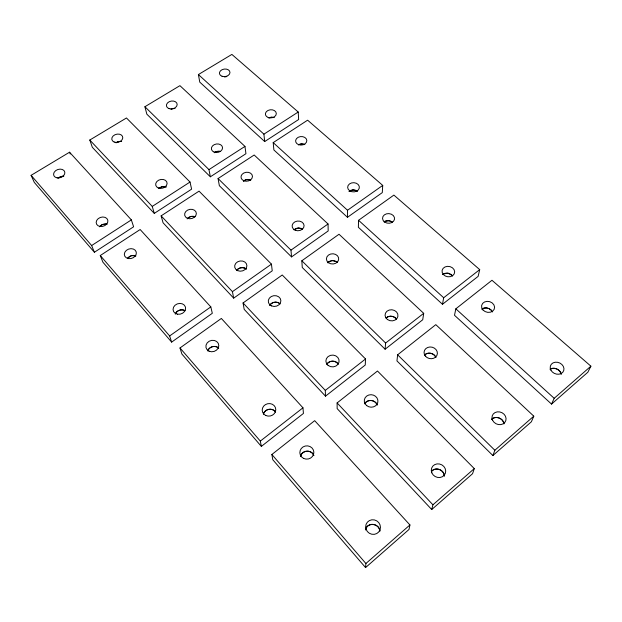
<?xml version="1.0" encoding="UTF-8"?>
<svg xmlns="http://www.w3.org/2000/svg" width="622" height="622" viewBox="0 0 622 622"><rect width="100%" height="100%" fill="white"/><g stroke="black" fill="none" stroke-linecap="round" stroke-linejoin="round"><path stroke-width="0.93" d="M347.457 217.303L347.519 210.252L273.198 142.617L307.61 120.186L382.732 185.41L382.289 192.618L347.457 217.303L273.89 149.964L273.198 142.617M358.567 220.297L358.373 227.294L442.483 304.282L478.131 276.37L479.71 269.629L393.882 195.098L358.567 220.297L443.673 297.744L442.483 304.282M365.542 358.98L365.246 365.028L325.493 396.16L244.189 309.375L243.062 302.953L282.233 274.994L365.542 358.98L325.298 390.383L325.493 396.16M365.565 567.583L365.899 563.509L409.929 524.952L314.685 420.659L271.876 454.488L272.755 459.674L365.565 567.583L409.004 529.47L409.929 524.952M385.096 349.214L385.624 343.033L423.699 313.332L339.021 234.245L301.833 260.781L302.276 267.507L385.096 349.214L422.727 319.755L423.699 313.332M397.637 354.82L396.953 360.915L492.881 455.553L531.367 421.786L533.8 416.165L435.812 324.653L397.637 354.82L494.855 450.258L492.881 455.553M455.84 308.823L454.503 315.284L551.535 404.098L587.844 372.244L590.9 366.179L491.971 280.273L455.84 308.823L554.186 398.313L551.535 404.098M431.722 509.535L432.935 504.807L474.283 468.599L377.484 371.023L337.108 402.932L337.155 408.607L431.722 509.535L472.557 473.707L474.283 468.599M365.456 529.967C366.778 521.827 379.645 523.195 379.91 531.188M175.256 314.102C176.578 310.565 181.072 308.87 184.477 310.37M364.647 403.818C367.205 398.966 375.175 399.635 377.087 404.704M269.878 305.068C271.931 301.919 276.666 301.18 279.636 303.45M187.16 218.874L190.76 216.495L195.137 216.728A5.862 4.665 -12.1 0 0 187.37 218.602M127.712 258.138L131.491 255.634L135.954 255.891A6.057 4.867 -17.6 0 0 127.502 258.433M99.823 226.532L102.109 224.69L106.541 223.982M494.855 450.258L533.8 416.165M554.186 398.313L590.9 366.179M491.419 419.539C495.229 415.341 502.973 418.031 503.906 423.465M431.645 471.196C435.555 466.733 443.657 469.649 444.302 475.41M261.341 446.402L303.435 413.436L302.961 407.814L221.354 318.448L179.991 347.962L181.896 354.027L261.341 446.402L260.323 441.091L179.991 347.962M443.673 297.744L479.71 269.629M260.323 441.091L302.961 407.814M328.121 262.266L332.311 260.564L336.704 261.815M291.539 256.917L328.183 230.956L328.043 223.99L254.18 155.01L218.065 178.553L219.356 185.706L291.539 256.917L290.979 250.13L218.065 178.553M171.641 342.108L212.312 313.286L210.811 306.903L140.152 229.534L100.266 255.533L102.918 262.204L171.641 342.108L169.635 335.95L100.266 255.533M233.67 298.148L272.234 270.819L271.449 264.125L199.048 191.141L161.129 215.857L163.065 222.785L233.67 298.148L232.434 291.656L161.129 215.857M290.979 250.13L328.043 223.99M347.519 210.252L382.732 185.41M169.635 335.95L210.811 306.903M232.434 291.656L271.449 264.125M294.237 229.635L298.35 228.002L302.587 229.184A5.932 4.836 -4 0 0 293.981 229.876M349.012 191.444L352.969 189.889L357.168 191.001M243.7 180.955L246.226 179.665L250.526 179.875M210.345 176.811L245.939 153.712L244.959 146.395L179.929 85.657L144.903 106.727L146.831 114.153L210.345 176.811L208.969 169.619L144.903 106.727M264.692 141.552L298.646 119.517L298.218 112.022L231.874 54.417L198.402 74.554L199.771 82.127L264.692 141.552L263.907 134.165L198.402 74.554M94.373 252.26L133.613 226.797L131.359 219.9L69.547 152.211L31.1 175.334L34.296 182.409L94.373 252.26L91.644 245.535L31.1 175.334M154.264 213.393L191.607 189.158L190.021 182.036L126.468 117.978L89.801 140.028L92.336 147.297L154.264 213.393L152.25 206.418L89.801 140.028M208.969 169.619L244.959 146.395M263.907 134.165L298.218 112.022M91.644 245.535L131.359 219.9M152.25 206.418L190.021 182.036M159.442 188.023L162.039 186.724L166.299 186.934A5.73 4.432 -13.1 0 0 158.929 188.489M58.616 177.744L62.713 176.251M482.33 308.769C485.689 306.864 490.439 308.185 492.251 311.614M443.354 273.944L447.972 273.182L452.101 275.406M384.598 221.44L389.03 220.724L391.829 221.821M298.622 144.669A5.621 4.268 -3.6 0 0 306.825 140.486A5.621 4.268 -3.6 0 0 298.202 137.291A5.621 4.268 -3.6 0 0 298.622 144.669L301.406 143.946L304.205 144.358M225.864 76.638L224.519 76.84A5.233 3.763 -7.5 0 1 226.875 76.646M121.321 141.435L118.514 141.591L115.98 142.803A5.528 4.082 -14.1 0 1 121.648 141.497M219.722 151.317L216.86 151.473L214.372 152.709A5.567 4.245 -8.9 0 1 220.406 151.457M274.154 117.628L271.433 117.239L268.751 117.931A5.427 4.051 -5.3 0 1 273.835 117.519M246.156 268.875C243.256 266.714 238.708 267.46 236.64 270.43A6.088 5.085 -9.6 0 1 246.429 269.108M218.431 347.853C214.994 345.008 209.109 346.695 207.709 350.94A6.453 5.637 -15.8 0 1 212.499 346.648A6.453 5.637 -15.8 0 1 218.719 348.11M396.128 318.651C393.687 315.704 388.781 315.338 386.013 318.021A6.407 5.52 6.6 0 1 396.564 319.28M301.833 260.781L385.624 343.033M338.057 363.777C335.351 360.122 329.054 360.363 326.768 364.344A6.539 5.862 0.6 0 1 332.436 361.149A6.539 5.862 0.6 0 1 338.282 364.103M243.062 302.953L325.298 390.383M337.108 402.932L432.935 504.807M271.876 454.488L365.899 563.509M435.765 357.129C433.884 352.969 427.703 351.78 424.484 355.076A6.632 5.792 12.9 0 1 430.813 353.304A6.632 5.792 12.9 0 1 435.913 357.495M313.877 455.646C311.949 449.395 301.88 449.893 300.535 456.284A6.92 6.585 -4.2 0 1 313.721 455.242M69.547 152.211L70.239 154.015M561.13 373.908C560.002 369.312 554.062 366.801 549.996 369.235A6.982 5.8 23.2 0 1 556.884 368.994A6.982 5.8 23.2 0 1 561.199 374.296M99.613 226.812A5.925 4.611 -17.8 0 1 107.241 224.145M58.079 178.203A5.715 4.237 -18 0 1 63.786 176.275M349.269 191.226A5.8 4.587 0.2 0 1 357.448 191.203M298.366 144.833A5.559 4.253 -3.6 0 1 304.827 144.631M243.443 181.189A5.699 4.455 -7.4 0 1 250.845 180.007M175.388 313.76A6.298 5.318 -16.8 0 1 185.138 310.72M269.691 305.386A6.251 5.373 -6.9 0 1 280.188 303.948M327.631 262.795A6.096 5.093 -0.8 0 1 337.513 262.538M442.46 274.59A6.282 5.186 9.7 0 1 452.552 275.989M383.992 221.829A5.971 4.813 3.3 0 1 392.396 222.264M481.708 309.204A6.515 5.427 14.6 0 1 492.414 311.956M364.85 403.468A6.764 6.181 9 0 1 371.513 400.514A6.764 6.181 9 0 1 377.22 405.093M431.373 471.53A7.254 6.655 28.2 0 1 439.373 469.454A7.254 6.655 28.2 0 1 444.357 476.296M365.565 529.509A7.41 7.137 39.3 0 1 379.855 530.714M491.699 419.244A7.114 6.212 25 0 1 499.101 417.961A7.114 6.212 25 0 1 503.96 423.885M264.023 412.596L263.386 414.12A6.725 6.204 -11.8 0 1 268.883 409.315A6.725 6.204 -11.8 0 1 275.616 412.028C272.949 408.04 266.372 408.498 264.023 412.596M172.278 108.671L170.98 109.138A5.373 3.926 -10.6 0 1 175.023 108.508L172.278 108.671M100.072 226.462A5.987 4.634 -17.7 0 0 107.808 220.219A5.987 4.634 -17.7 0 0 98.214 218.641A5.987 4.634 -17.7 0 0 100.072 226.462M57.185 177.884A5.777 4.261 -17.8 0 0 64.797 172.084A5.777 4.261 -17.8 0 0 55.653 170.653A5.777 4.261 -17.8 0 0 57.185 177.884M158.307 187.961A5.792 4.447 -13 0 0 167.1 183.552A5.792 4.447 -13 0 0 158.727 180.147A5.792 4.447 -13 0 0 158.307 187.961M114.207 142.049A5.59 4.097 -14 0 0 122.783 137.928A5.59 4.097 -14 0 0 114.868 134.795A5.59 4.097 -14 0 0 114.207 142.049M214.123 152.095A5.621 4.261 -8.9 0 0 222.559 147.888A5.621 4.261 -8.9 0 0 214.209 144.669A5.621 4.261 -8.9 0 0 214.123 152.095M168.927 108.586A5.427 3.934 -10.6 0 0 177.169 104.651A5.427 3.934 -10.6 0 0 169.27 101.689A5.427 3.934 -10.6 0 0 168.927 108.586M268.222 117.511A5.481 4.074 -5.3 0 0 276.316 113.499A5.481 4.074 -5.3 0 0 267.996 110.459A5.481 4.074 -5.3 0 0 268.222 117.511M222.062 76.265A5.287 3.771 -7.5 0 0 229.977 72.502A5.287 3.771 -7.5 0 0 222.093 69.695A5.287 3.771 -7.5 0 0 222.062 76.265M349.681 190.783A5.862 4.611 0.1 0 0 359.267 188.155A5.862 4.611 0.1 0 0 351.578 182.938A5.862 4.611 0.1 0 0 349.681 190.783M295.318 230.272A5.995 4.867 -4 0 0 304.088 225.553A5.995 4.867 -4 0 0 294.898 221.86A5.995 4.867 -4 0 0 295.318 230.272M243.917 180.784A5.761 4.478 -7.4 0 0 252.478 176.391A5.761 4.478 -7.4 0 0 243.824 173.009A5.761 4.478 -7.4 0 0 243.917 180.784M237.736 270.671A6.158 5.116 -9.5 0 0 246.903 265.711A6.158 5.116 -9.5 0 0 237.674 261.784A6.158 5.116 -9.5 0 0 237.736 270.671M187.424 218.283A5.925 4.688 -12 0 0 196.358 213.68A5.925 4.688 -12 0 0 187.673 210.08A5.925 4.688 -12 0 0 187.424 218.283M177.527 314.196A6.368 5.357 -16.6 0 0 185.465 307.113A6.368 5.357 -16.6 0 0 175.031 305.254A6.368 5.357 -16.6 0 0 177.527 314.196M128.427 258.589A6.127 4.89 -17.4 0 0 136.249 252.042A6.127 4.89 -17.4 0 0 126.352 250.371A6.127 4.89 -17.4 0 0 128.427 258.589M265.742 415.465A6.811 6.259 -11.6 0 0 275.787 409.494A6.811 6.259 -11.6 0 0 265.462 404.595A6.811 6.259 -11.6 0 0 265.742 415.465M209.039 351.173A6.531 5.684 -15.6 0 0 218.812 345.676A6.531 5.684 -15.6 0 0 209.163 341.237A6.531 5.684 -15.6 0 0 209.039 351.173M328.113 365.409A6.624 5.909 0.4 0 0 338.99 362.175A6.624 5.909 0.4 0 0 330.391 355.38A6.624 5.909 0.4 0 0 328.113 365.409M271.565 305.9A6.321 5.404 -6.9 0 0 280.88 300.69A6.321 5.404 -6.9 0 0 271.27 296.531A6.321 5.404 -6.9 0 0 271.565 305.9M387.405 319.498A6.477 5.559 6.4 0 0 397.893 316.419A6.477 5.559 6.4 0 0 389.24 310.036A6.477 5.559 6.4 0 0 387.405 319.498M328.486 262.748A6.166 5.124 -0.9 0 0 338.609 259.879A6.166 5.124 -0.9 0 0 330.609 254.04A6.166 5.124 -0.9 0 0 328.486 262.748M443.331 274.504A6.36 5.225 9.5 0 0 454.2 273.905A6.36 5.225 9.5 0 0 447.529 266.34A6.36 5.225 9.5 0 0 443.331 274.504M384.707 222.085A6.033 4.844 3.2 0 0 394.488 219.348A6.033 4.844 3.2 0 0 386.441 213.851A6.033 4.844 3.2 0 0 384.707 222.085M550.89 370.121A7.067 5.855 22.8 0 0 562.809 372.236A7.067 5.855 22.8 0 0 557.553 362.292A7.067 5.855 22.8 0 0 550.89 370.121M482.975 309.943A6.593 5.466 14.3 0 0 494.156 309.336A6.593 5.466 14.3 0 0 487.065 301.351A6.593 5.466 14.3 0 0 482.975 309.943M431.816 472.813A7.34 6.725 27.4 0 0 444.194 475.286A7.34 6.725 27.4 0 0 439.49 463.989A7.34 6.725 27.4 0 0 431.816 472.813M366.7 405.614A6.85 6.236 8.6 0 0 377.834 402.216A6.85 6.236 8.6 0 0 368.784 395.017A6.85 6.236 8.6 0 0 366.7 405.614M366.101 529.314A7.503 7.223 37.2 0 0 378.72 531.997A7.503 7.223 37.2 0 0 374.366 519.914A7.503 7.223 37.2 0 0 366.101 529.314M303.629 458.414A7.013 6.648 -4.2 0 0 313.846 452.124A7.013 6.648 -4.2 0 0 303.062 446.915A7.013 6.648 -4.2 0 0 303.629 458.414M492.585 420.247A7.2 6.267 24.4 0 0 504.737 422.532A7.2 6.267 24.4 0 0 499.738 411.935A7.2 6.267 24.4 0 0 492.585 420.247M425.386 356.095A6.718 5.839 12.6 0 0 436.862 355.481A6.718 5.839 12.6 0 0 429.926 346.983A6.718 5.839 12.6 0 0 425.386 356.095"/></g></svg>
